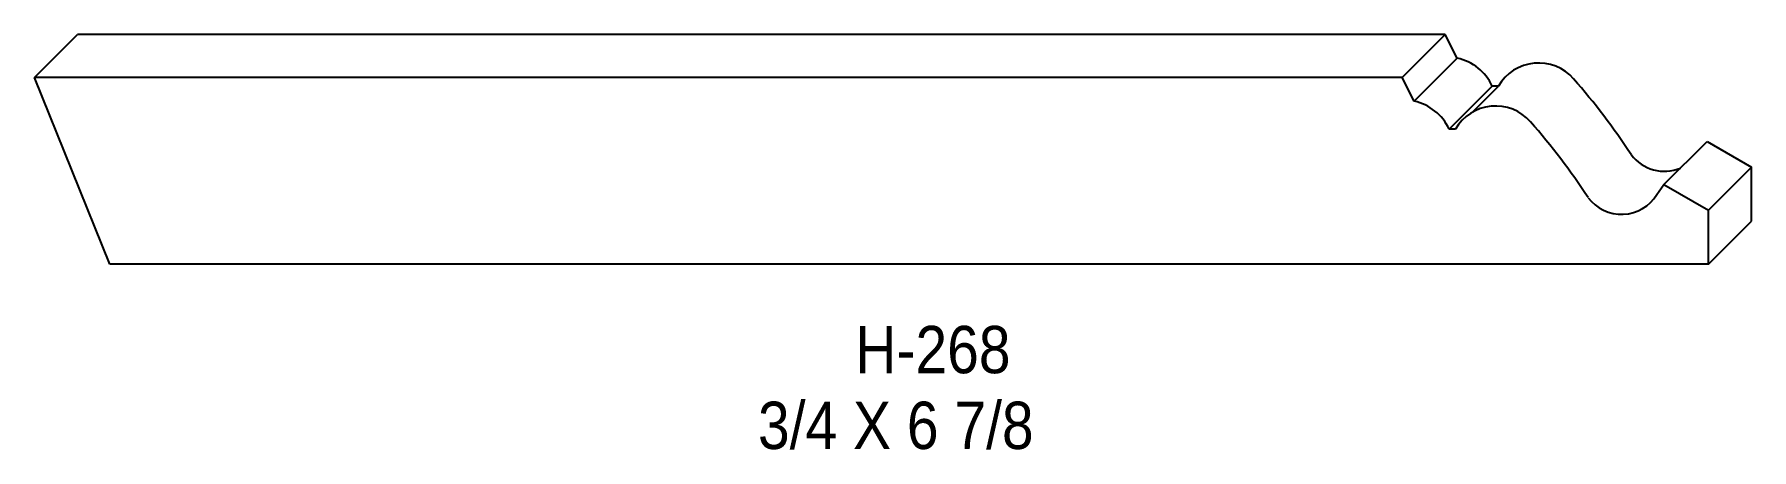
# Model space of a CAD drawing. Extents: x 62.33 to 69.38, y 163.7 to 165.41.
import ezdxf

# ---------------------------------------------------------------- set-up
doc = ezdxf.new("R2010")
doc.units = 0
doc.header["$LTSCALE"] = 5
doc.layers.add('PROFILE', color=7, linetype='CONTINUOUS')
doc.styles.add('TXT', font='TXT', dxfattribs={"height": 3.5})

msp = doc.modelspace()

# ---------------------------------------------------------------- linework, layer by layer
at = {"layer": 'PROFILE', "color": 1, "linetype": 'CONTINUOUS'}
for p, q in [((62.3319, 165.2297), (62.5086, 165.4064)), ((68.1233, 165.4064), (62.5086, 165.4064)), ((67.9466, 165.2297), (68.1233, 165.4064)), ((68.1734, 165.3081), (68.1233, 165.4064)), ((67.9967, 165.1314), (68.1734, 165.3081)), ((67.9466, 165.2297), (62.3319, 165.2297)), ((62.6419, 164.4625), (62.3319, 165.2297)), ((67.9967, 165.1314), (67.9466, 165.2297)), ((68.1398, 165.0172), (68.3165, 165.194)), ((68.234, 165.0857), (68.3422, 165.194)), ((68.3422, 165.194), (68.3165, 165.194)), ((68.1655, 165.0172), (68.1398, 165.0172)), ((69.022, 164.7896), (69.1987, 164.9664)), ((69.1987, 164.9664), (69.3819, 164.8606)), ((69.2051, 164.6839), (69.3819, 164.8606)), ((69.3819, 164.6392), (69.3819, 164.8606)), ((68.993, 164.7483), (69.022, 164.7896)), ((69.022, 164.7896), (69.2051, 164.6839)), ((69.2051, 164.4625), (69.2051, 164.6839)), ((69.2051, 164.4625), (69.3819, 164.6392)), ((69.2051, 164.4625), (62.6419, 164.4625))]:
    msp.add_line(p, q, dxfattribs=at)
for centre, major_axis, start_param, end_param in [((68.1313, 165.1086), (0.204, 0), 0.432011, 1.36267), ((68.5073, 165.0974), (0, 0.1912), -0.850769, 1.041471), ((66.5878, 163.4138), (0, 2.7444), -0.993226, -0.850769), ((67.9545, 164.9318), (0, 0.204), -1.138785, -0.208127), ((68.3305, 164.9207), (0.1912, 0), 0.720027, 2.612268), ((66.4111, 163.2371), (0, 2.7444), -0.993226, -0.850769), ((69.024, 165.0157), (0, 0.1717), -4.065647, -2.751609), ((68.8473, 164.8389), (0, 0.1717), -4.065647, -2.127182)]:
    msp.add_ellipse(centre, major_axis=major_axis, ratio=1, start_param=start_param, end_param=end_param, dxfattribs=at)

# ---------------------------------------------------------------- texts
at = {"layer": 'PROFILE', "color": 1, "linetype": 'CONTINUOUS', "style": 'TXT', "width": 0.9}
for s, height, p in [('H-268', 0.19439, (65.7022, 164.0144)), ('3/4 X 6 7/8', 0.194395, (65.3026, 163.7031))]:
    msp.add_text(s, height=height, dxfattribs=at).set_placement(p)

doc.saveas('drawing.dxf')
